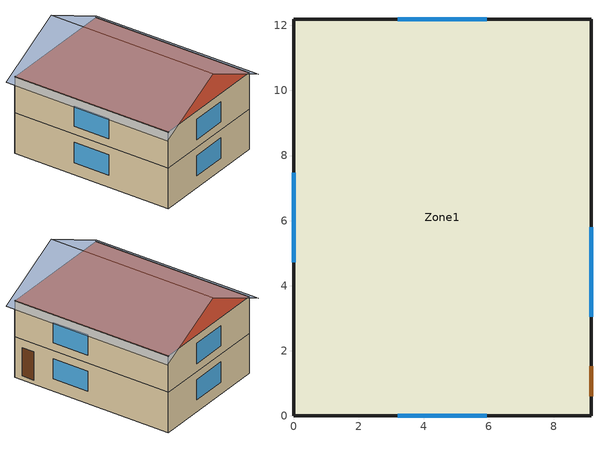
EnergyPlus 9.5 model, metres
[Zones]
Zone1
 floor foundation (Exterior Slab UnIns): 0,12.19 9.14,12.19 9.14,0 0,0 z-0.3
 floor adiabatic (Interior Floor): 0,12.19 9.14,12.19 9.14,0 0,0 z2.74
 wall outside (Exterior Wall): 9.14,0 9.14,12.19 0,12.19 0,0 9.14,0 z-0.3:2.74; 9.14,12.19 0,12.19 0,0 9.14,0 9.14,12.19 z2.74:5.49
 window (WINDOW_U-0.5 g=0.4): 9.14,3.05 9.14,5.79 / 5.94,12.19 3.2,12.19 / 0,7.47 0,4.72 / 3.2,0 5.94,0 z0.61:2.13; 9.14,3.05 9.14,5.79 / 5.94,12.19 3.2,12.19 / 0,7.47 0,4.72 / 3.2,0 5.94,0 z3.35:4.88
 door (Ext_Door1): 9.14,0.61 9.14,1.52 z0:2.13
 roof outside (Exterior Roof): 0,0 9.14,0 9.14,12.19 0,12.19 z5.49
shading: 4.57,-0.3,7.77 9.69,-0.3,5.21 9.69,12.5,5.21 4.57,12.5,7.77; 4.57,12.5,7.77 -0.55,12.5,5.21 -0.55,-0.3,5.21 4.57,-0.3,7.77
[BUILDING]
p3_ChicagoIL_BASE_NV: North Axis=0; Terrain=City; Loads Convergence Tolerance Value=0.04; Temperature Convergence Tolerance Value=0.4; Solar Distribution=FullInteriorAndExterior; Maximum Number of Warmup Days=25; Minimum Number of Warmup Days=6
[SizingPeriod:DesignDay] Day of Month=21; DryBulb Temperature Range Modifier Type=DefaultMultipliers; Humidity Condition Type=Wetbulb; Barometric Pressure=99110; Rain Indicator=No; Snow Indicator=No; Daylight Saving Time Indicator=No
Name | Month | Day Type | Maximum DryBulb Temperature | Daily DryBulb Temperature Range | Wetbulb or DewPoint at Maximum DryBulb | Wind Speed | Wind Direction | Solar Model Indicator | Sky Clearness | ASHRAE Clear Sky Optical Depth for Beam Irradiance taub | ASHRAE Clear Sky Optical Depth for Diffuse Irradiance taud
Chicago Midway Ap Ann Htg 99.6% Condns DB | 1 | WinterDesignDay | -18.7 | 0 | -18.7 | 5.3 | 300 | ASHRAEClearSky | 0
Chicago Midway Ap Ann Htg 99% Condns DB | 1 | WinterDesignDay | -15.4 | 0 | -15.4 | 5.3 | 300 | ASHRAEClearSky | 0
Chicago Midway Ap Ann Clg .4% Condns DB=>MWB | 7 | SummerDesignDay | 33.4 | 8.8 | 23.8 | 5.6 | 220 | ASHRAETau |  | 0.457 | 2.043
Chicago Midway Ap Ann Clg 1% Condns DB=>MWB | 7 | SummerDesignDay | 32 | 8.8 | 23 | 5.6 | 220 | ASHRAETau |  | 0.457 | 2.043
[MATERIAL] Thermal Absorptance=0.9; Solar Absorptance=0.7; Visible Absorptance=0.7
Name | Roughness | Thickness | Conductivity | Density | Specific Heat
G05 25mm wood | MediumSmooth | 0.0254 | 0.15 | 608 | 1630
F08 Metal surface | Smooth | 0.0008 | 45.28 | 7824 | 500
I02 50mm insulation board | MediumRough | 0.0508 | 0.03 | 43 | 1210
G01a 19mm gypsum board | MediumSmooth | 0.019 | 0.16 | 800 | 1090
M15 200mm heavyweight concrete | MediumRough | 0.2032 | 1.95 | 2240 | 900
M05 200mm concrete block | MediumRough | 0.1016 | 1.11 | 800 | 920
F11 Wood siding | MediumSmooth | 0.0127 | 0.09 | 592 | 1170
R-11 3.5in Wood Stud | VeryRough | 0.0889 | 0.0542625 | 19 | 960
Plywood (Douglas Fir) - 12.7mm | Smooth | 0.0127 | 0.12 | 540 | 1210
EPS 1in | MediumSmooth | 0.0254 | 0.02884 | 29 | 1210
EPS 1.625in | MediumSmooth | 0.041275 | 0.02884 | 29 | 1210
EPS 2in | MediumSmooth | 0.0508 | 0.02884 | 29 | 1210
EPS 4in | MediumSmooth | 0.1016 | 0.02884 | 29 | 1210
EPS 6in; EPS 9in | MediumSmooth | 0.1524 | 0.02884 | 29 | 1210
EPS 7.5in | MediumSmooth | 0.1905 | 0.02884 | 29 | 1210
EPS 14in | MediumSmooth | 0.3556 | 0.02884 | 29 | 1210
FG Attic R-19 | MediumRough | 0.13716 | 0.0411979 | 64 | 960
FG Attic R-30 | MediumRough | 0.21844 | 0.0411979 | 64 | 960
FG Attic R-38 | MediumRough | 0.275844 | 0.0411979 | 64 | 960
FG Attic R-49; FG Attic R-60 | MediumRough | 0.3556 | 0.0411979 | 64 | 960
FG Attic R-55 | MediumRough | 0.399123 | 0.0411979 | 64 | 960
FG Attic R-75 | MediumRough | 0.54356 | 0.0411979 | 64 | 960
FG Attic R-100 | MediumRough | 0.72644 | 0.0411979 | 64 | 960
ccSF R-13 | Rough | 0.0550342 | 0.0240338 | 32 | 920
ccSF R-19 | Rough | 0.0804334 | 0.0240338 | 32 | 920
ccSF R-30 | Rough | 0.127 | 0.0240338 | 32 | 920
ccSF R-38 | Rough | 0.160867 | 0.0240338 | 32 | 920
ccSF R-49 | Rough | 0.207433 | 0.0240338 | 32 | 920
[MATERIAL:AIRGAP]
Name | Thermal Resistance
F04 Wall air space resistance | 0.15
F05 Ceiling air space resistance | 0.18
[WINDOWMATERIAL:SIMPLEGLAZINGSYSTEM]
Name | UFactor | Solar Heat Gain Coefficient
U-0.5 g=0.4 | 2.83913 | 0.4
U-0.4 g=0.4 | 2.27131 | 0.4
U-0.3 g=0.4 | 1.70348 | 0.4
U-0.2 g=0.4 | 1.13565 | 0.4
U-0.1 g=0.4 | 0.567826 | 0.4
U-0.5 g=0.2 | 2.83913 | 0.2
U-0.4 g=0.2 | 2.27131 | 0.2
U-0.3 g=0.2 | 1.70348 | 0.2
U-0.2 g=0.2 | 1.13565 | 0.2
U-0.1 g=0.2 | 0.567826 | 0.2
U-1.0 g=0.5 | 5.678263 | 0.5
U-0.15 g=0.4; U-0.15 g=0.2 | 0.851739 | 0.4
[WINDOWMATERIAL:SHADE]
HIGH REFLECT - LOW TRANS SHADE: Solar Transmittance=0.1; Solar Reflectance=0.8; Visible Transmittance=0.1; Visible Reflectance=0.8; Infrared Hemispherical Emissivity=0.9; Infrared Transmittance=0; Thickness=0.005; Conductivity=0.1; Shade to Glass Distance=0.05; Top Opening Multiplier=0.5; Bottom Opening Multiplier=0.5; LeftSide Opening Multiplier=0.5; RightSide Opening Multiplier=0.5; Airflow Permeability=0
[CONSTRUCTION]
Ext_Door1; Thermal Mass; Interior Door: G05 25mm wood
Interior Floor: Plywood (Douglas Fir) - 12.7mm, F05 Ceiling air space resistance, G01a 19mm gypsum board
Exterior Slab UnIns: M15 200mm heavyweight concrete
Exterior Slab + 2in EPS: EPS 2in, M15 200mm heavyweight concrete
Exterior Wall: F11 Wood siding, R-11 3.5in Wood Stud, G01a 19mm gypsum board
Interior Wall: G01a 19mm gypsum board, F04 Wall air space resistance, G01a 19mm gypsum board
Exterior Roof: FG Attic R-19, Plywood (Douglas Fir) - 12.7mm, G01a 19mm gypsum board
Exterior Door: F08 Metal surface, I02 50mm insulation board, F08 Metal surface
Exterior Wall +1in EPS: F11 Wood siding, EPS 1in, Plywood (Douglas Fir) - 12.7mm, R-11 3.5in Wood Stud, G01a 19mm gypsum board
Exterior Wall +1.625in EPS: F11 Wood siding, EPS 1.625in, Plywood (Douglas Fir) - 12.7mm, R-11 3.5in Wood Stud, G01a 19mm gypsum board
Exterior Wall +2in EPS: F11 Wood siding, EPS 2in, Plywood (Douglas Fir) - 12.7mm, R-11 3.5in Wood Stud, G01a 19mm gypsum board
Exterior Wall +4in EPS: F11 Wood siding, EPS 4in, Plywood (Douglas Fir) - 12.7mm, R-11 3.5in Wood Stud, G01a 19mm gypsum board
Exterior Wall +7.5in EPS: F11 Wood siding, EPS 7.5in, Plywood (Douglas Fir) - 12.7mm, R-11 3.5in Wood Stud, G01a 19mm gypsum board
Exterior Wall +6in EPS: F11 Wood siding, EPS 6in, Plywood (Douglas Fir) - 12.7mm, R-11 3.5in Wood Stud, G01a 19mm gypsum board
Exterior Wall +9in EPS: F11 Wood siding, EPS 9in, Plywood (Douglas Fir) - 12.7mm, R-11 3.5in Wood Stud, G01a 19mm gypsum board
Exterior Wall +14in EPS: F11 Wood siding, EPS 14in, Plywood (Douglas Fir) - 12.7mm, R-11 3.5in Wood Stud, G01a 19mm gypsum board
Exterior Roof R-30: FG Attic R-30, Plywood (Douglas Fir) - 12.7mm, G01a 19mm gypsum board
Exterior Roof R-38: FG Attic R-38, Plywood (Douglas Fir) - 12.7mm, G01a 19mm gypsum board
Exterior Roof R-49: FG Attic R-49, Plywood (Douglas Fir) - 12.7mm, G01a 19mm gypsum board
Exterior Roof R-55: FG Attic R-55, Plywood (Douglas Fir) - 12.7mm, G01a 19mm gypsum board
Exterior Roof R-60: FG Attic R-60, Plywood (Douglas Fir) - 12.7mm, G01a 19mm gypsum board
Exterior Roof R-75: FG Attic R-75, Plywood (Douglas Fir) - 12.7mm, G01a 19mm gypsum board
Exterior Roof R-100: FG Attic R-100, Plywood (Douglas Fir) - 12.7mm, G01a 19mm gypsum board
P+B UnIns: Plywood (Douglas Fir) - 12.7mm, F05 Ceiling air space resistance, Plywood (Douglas Fir) - 12.7mm, G05 25mm wood
P+B R-13: Plywood (Douglas Fir) - 12.7mm, ccSF R-13, Plywood (Douglas Fir) - 12.7mm, G05 25mm wood
P+B R-19: Plywood (Douglas Fir) - 12.7mm, ccSF R-19, Plywood (Douglas Fir) - 12.7mm, G05 25mm wood
P+B R-30: Plywood (Douglas Fir) - 12.7mm, ccSF R-30, Plywood (Douglas Fir) - 12.7mm, G05 25mm wood
P+B R-38: Plywood (Douglas Fir) - 12.7mm, ccSF R-38, Plywood (Douglas Fir) - 12.7mm, G05 25mm wood
P+B R-49: Plywood (Douglas Fir) - 12.7mm, ccSF R-49, Plywood (Douglas Fir) - 12.7mm, G05 25mm wood
WINDOW_U-0.5 g=0.4: U-0.5 g=0.4
WINDOW_U-0.4 g=0.4: U-0.4 g=0.4
WINDOW_U-0.3 g=0.4: U-0.3 g=0.4
WINDOW_U-0.2 g=0.4: U-0.2 g=0.4
WINDOW_U-0.1 g=0.4: U-0.1 g=0.4
WINDOW_U-0.5 g=0.2: U-0.5 g=0.2
WINDOW_U-0.4 g=0.2: U-0.4 g=0.2
WINDOW_U-0.3 g=0.2: U-0.3 g=0.2
WINDOW_U-0.2 g=0.2: U-0.2 g=0.2
WINDOW_U-0.1 g=0.2: U-0.1 g=0.2
WINDOW_U-1.0 g=0.5: U-1.0 g=0.5
WINDOW_U-0.15 g=0.4: U-0.15 g=0.4
WINDOW_U-0.15 g=0.2; CLOTHESDRYER; RANGE: U-0.15 g=0.2
Uninsulated Stem Wall: M05 200mm concrete block
Basement Wall 4in EPS: M05 200mm concrete block, EPS 4in
[Zone]
Zone1: Multiplier=1; Volume=482.066; Floor Area=197.698; Part of Total Floor Area=Yes
[WINDOWSHADINGCONTROL]
Zone10_Shading Control: Zone=Zone1; Shading Type=ExteriorShade; Shading Control Type=OnIfHighSolarOnWindow; Schedule=ShadingAvailable; Setpoint=100; Shading Control Is Scheduled=Yes; Glare Control Is Active=No; Shading Device Material=HIGH REFLECT - LOW TRANS SHADE; Type of Slat Angle Control for Blinds=FixedSlatAngle; Multiple Surface Control Type=Sequential; Fenestration Surface 1=F-WN-1; Fenestration Surface 2=F-WN-2; Fenestration Surface 3=R-WN-1; Fenestration Surface 4=R-WN-2; Fenestration Surface 5=B-WN-1; Fenestration Surface 6=B-WN-2; Fenestration Surface 7=L-WN-1; Fenestration Surface 8=L-WN-2
[INTERNALMASS] Zone or ZoneList=Zone1; Surface Area=197.698
Name | Construction
Zone1 Zone1 TM | Thermal Mass
Zone1 Partitions | Interior Wall
[FOUNDATION:KIVA]
Slab Details: Interior Horizontal Insulation Depth=0; Exterior Horizontal Insulation Width=0; Exterior Vertical Insulation Material=EPS 2in; Exterior Vertical Insulation Depth=0.0003048; Wall Height Above Grade=0.2; Wall Depth Below Slab=0; Footing Depth=0.4
[SURFACEPROPERTY:EXPOSEDFOUNDATIONPERIMETER]
Slab: Exposed Perimeter Calculation Method=TotalExposedPerimeter; Total Exposed Perimeter=36.576; Exposed Perimeter Fraction=1; Surface Segment 1 Exposed=Yes
[PEOPLE]
Zone1 Occupants: Zone or ZoneList=Zone1; Number of People Schedule=OccupantSchedule; Number of People Calculation Method=People; Number of People=4; Fraction Radiant=0.3; Sensible Heat Fraction=autocalculate; Activity Level Schedule=Occupant_Activity_Schedule; Carbon Dioxide Generation Rate=3.82e-08; Enable ASHRAE 55 Comfort Warnings=No; Mean Radiant Temperature Calculation Type=ZoneAveraged; Work Efficiency Schedule=Occupant_Eff_Schedule; Clothing Insulation Calculation Method=ClothingInsulationSchedule; Clothing Insulation Calculation Method Schedule=Occupant_Clothing_Schedule; Clothing Insulation Schedule=Occupant_Clothing_Schedule; Air Velocity Schedule=AirVelocitySch; Thermal Comfort Model 1 Type=Pierce
[LIGHTS]
Zone1 PhiusLights: Zone or ZoneList=Zone1; Schedule=Phius_Lighting; Design Level Calculation Method=LightingLevel; Lighting Level=3194.96; Return Air Fraction=0; Fraction Radiant=0.6; Fraction Visible=0.2; Fraction Replaceable=1; EndUse Subcategory=InteriorLights; Return Air Fraction Calculated from Plenum Temperature=No; Return Air Fraction Function of Plenum Temperature Coefficient 1=0; Return Air Fraction Function of Plenum Temperature Coefficient 2=0
[ELECTRICEQUIPMENT] Zone or ZoneList=Zone1; Design Level Calculation Method=EquipmentLevel; Fraction Lost=0
Name | Schedule | Design Level | Fraction Latent | Fraction Radiant | EndUse Subcategory
Zone1 PhiusMELs | Phius_MELs | 5603.24 | 0 | 0 | MELs
Zone1 Fridge | Always_On | 41.0959 | 0 | 1 | Fridge
Zone1 Range | BARangeSchedule | 1227.4 | 0.3 | 0.4 | Range
Zone1 ClothesDryer | BAClothesDryerSchedule | 3932.37 | 0.05 | 0.15 | ClothesDryer
Zone1 ClothesWasher | BAClothesWasherSchedule | 438.356 | 0 | 0.8 | ClothesWasher
Zone1 Dishwasher | BADishwasherSchedule | 778.623 | 0.15 | 0.6 | Dishwasher
Zone1 SizingSensible | SizingLoads | 658.935 | 0 | 0 | General
Zone1 SizingLatent | SizingLoads | 111.493 | 1 | 0 | General
[OTHEREQUIPMENT]
Zone1 TB: Fuel Type=None; Zone or ZoneList=Zone1; Schedule=Zone1_TB Schedule; Design Level Calculation Method=EquipmentLevel; Design Level=5; Fraction Latent=0; Fraction Radiant=0; Fraction Lost=0; Carbon Dioxide Generation Rate=0; EndUse Subcategory=General
[ZONEINFILTRATION:DESIGNFLOWRATE]
Zone1 Infiltration: Zone or ZoneList=Zone1; Schedule=Always_On; Design Flow Rate Calculation Method=Flow/ExteriorArea; Design Flow Rate=0; Flow per Zone Floor Area=0; Flow per Exterior Surface Area=0.00086701; Air Changes per Hour=0; Constant Term Coefficient=0; Temperature Term Coefficient=0.015; Velocity Term Coefficient=0.224; Velocity Squared Term Coefficient=0
[ZONEVENTILATION:WINDANDSTACKOPENAREA] Zone=Zone1; Opening Area=4.18064; Opening Area Fraction Schedule=Zone1_WindowFractionControl; Opening Effectiveness=autocalculate; Height Difference=1.524; Discharge Coefficient for Opening=autocalculate; Minimum Indoor Temperature=15; Maximum Indoor Temperature=100; Delta Temperature=-100; Minimum Outdoor Temperature=-100; Maximum Outdoor Temperature=100; Maximum Wind Speed=10
Name | Effective Angle
Zone1_OperableWindows-N | 0
Zone1_OperableWindows-E | 90
Zone1_OperableWindows-S | 180
Zone1_OperableWindows-W | 270
[EXTERIOR:LIGHTS]
PhiusExtLight: Schedule=Always_On; Design Level=1; Control Option=AstronomicalClock; EndUse Subcategory=General
[DESIGNSPECIFICATION:OUTDOORAIR]
Zone1_SZ_DSOA: Outdoor Air Method=Flow/Person; Outdoor Air Flow per Person=0.00708; Outdoor Air Flow per Zone Floor Area=0; Outdoor Air Flow per Zone=0.0117987; Outdoor Air Flow Air Changes per Hour=0
[DESIGNSPECIFICATION:ZONEAIRDISTRIBUTION]
Zone1_SZ_DSZAD: Zone Air Distribution Effectiveness in Cooling Mode=1; Zone Air Distribution Effectiveness in Heating Mode=1; Zone Secondary Recirculation Fraction=0; Minimum Zone Ventilation Efficiency=0
[SIZING:ZONE]
Zone1: Zone Cooling Design Supply Air Temperature Input Method=SupplyAirTemperature; Zone Cooling Design Supply Air Temperature=12.8; Zone Cooling Design Supply Air Temperature Difference=11.11; Zone Heating Design Supply Air Temperature Input Method=SupplyAirTemperature; Zone Heating Design Supply Air Temperature=50; Zone Heating Design Supply Air Temperature Difference=30; Zone Cooling Design Supply Air Humidity Ratio=0.008; Zone Heating Design Supply Air Humidity Ratio=0.008; Design Specification Outdoor Air Object=Zone1_SZ_DSOA; Zone Heating Sizing Factor=2; Zone Cooling Sizing Factor=1.5; Cooling Design Air Flow Method=DesignDay; Cooling Design Air Flow Rate=0; Cooling Minimum Air Flow per Zone Floor Area=0.000762; Cooling Minimum Air Flow=0; Cooling Minimum Air Flow Fraction=0.2; Heating Design Air Flow Method=DesignDay; Heating Design Air Flow Rate=0; Heating Maximum Air Flow per Zone Floor Area=0.002032; Heating Maximum Air Flow=0.141576; Heating Maximum Air Flow Fraction=0.3; Design Specification Zone Air Distribution Object=Zone1_SZ_DSZAD; Account for Dedicated Outdoor Air System=No; Dedicated Outdoor Air System Control Strategy=NeutralSupplyAir; Dedicated Outdoor Air Low Setpoint Temperature for Design=autosize; Dedicated Outdoor Air High Setpoint Temperature for Design=autosize
[ZONECONTROL:THERMOSTAT]
Zone1_Thermostat: Zone or ZoneList=Zone1; Control Type Schedule=HVAC_Always_4; Control 1=Zone1_DSP_Thermostat; Temperature Difference Between Cutout And Setpoint=0
[THERMOSTATSETPOINT:DUALSETPOINT]
Zone1_DSP_Thermostat: Heating Setpoint Temperature Schedule=Phius_68F; Cooling Setpoint Temperature Schedule=Phius_77F
[Zone equipment]
Zone1: Zone1 ERV, Zone1_GasHeat_DXAC_Furnace
[FAN:ONOFF]
Zone1Furnace_Blower: Availability Schedule=MechAvailable; Fan Total Efficiency=0.7; Pressure Rise=225; Maximum Flow Rate=2; Motor Efficiency=0.9; Motor In Airstream Fraction=1; EndUse Subcategory=General
[FAN:ZONEEXHAUST]
Zone1 ERV: Availability Schedule=MechAvailable; Fan Total Efficiency=0.6; Pressure Rise=70; Maximum Flow Rate=0.0283168; EndUse Subcategory=General; Flow Fraction Schedule=ExhaustFanSchedule; System Availability Manager Coupling Mode=Coupled
[COIL:COOLING:DX:SINGLESPEED]
Zone1Furnace_DXAC_Coil: Availability Schedule=MechAvailable; Gross Rated Total Cooling Capacity=autosize; Gross Rated Sensible Heat Ratio=0.75; Gross Rated Cooling COP=3; Rated Air Flow Rate=autosize; Rated Evaporator Fan Power Per Volume Flow Rate=773.3; Total Cooling Capacity Function of Temperature Curve=HPACCoolCapFT; Total Cooling Capacity Function of Flow Fraction Curve=HPACCoolCapFFF; Energy Input Ratio Function of Temperature Curve=HPACEIRFT; Energy Input Ratio Function of Flow Fraction Curve=HPACEIRFFF; Part Load Fraction Correlation Curve=HPACPLFFPLR; Minimum Outdoor DryBulb Temperature for Compressor Operation=-25; Nominal Time for Condensate Removal to Begin=0; Ratio of Initial Moisture Evaporation Rate and Steady State Latent Capacity=0; Maximum Cycling Rate=0; Latent Capacity Time Constant=0; Condenser Type=AirCooled; Evaporative Condenser Effectiveness=0.9; Evaporative Condenser Pump Rated Power Consumption=0; Crankcase Heater Capacity=0; Maximum Outdoor DryBulb Temperature for Crankcase Heater Operation=10; Basin Heater Capacity=0; Basin Heater Setpoint Temperature=2; Report ASHRAE Standard 127 Performance Ratings=No
[COIL:HEATING:FUEL]
Zone1Furnace_Heating_Coil: Availability Schedule=MechAvailable; Fuel Type=NaturalGas; Burner Efficiency=0.8; Nominal Capacity=autosize
[AIRLOOPHVAC:UNITARYSYSTEM]
Zone1_GasHeat_DXAC_Furnace: Control Type=Load; Controlling Zone or Thermostat Location=Zone1; Dehumidification Control Type=None; Availability Schedule=MechAvailable; Supply Fan=Zone1Furnace_Blower; Fan Placement=BlowThrough; Heating Coil=Zone1Furnace_Heating_Coil; DX Heating Coil Sizing Ratio=1; Cooling Coil=Zone1Furnace_DXAC_Coil; Use DOAS DX Cooling Coil=No; Minimum Supply Air Temperature=2; Latent Load Control=SensibleOnlyLoadControl; Cooling Supply Air Flow Rate=autosize; Heating Supply Air Flow Rate=autosize; No Load Supply Air Flow Rate=0; Maximum Supply Air Temperature=50; Maximum Outdoor DryBulb Temperature for Supplemental Heater Operation=21; Maximum Cycling Rate=2.5; Heat Pump Time Constant=60; Fraction of OnCycle Power Use=0.01; Heat Pump Fan Delay Time=60; Ancillary OnCycle Electric Power=0; Ancillary OffCycle Electric Power=0; Design Heat Recovery Water Flow Rate=0; Maximum Temperature for Heat Recovery=80
[WATERHEATER:MIXED]
Zone1_ElectricWaterHeater_50Gal: Tank Volume=0.189271; Setpoint Temperature Schedule=DHW_122F; Deadband Temperature Difference=0; Maximum Temperature Limit=82.2222; Heater Control Type=MODULATE; Heater Maximum Capacity=11712; Heater Minimum Capacity=0; Heater Ignition Minimum Flow Rate=0; Heater Ignition Delay=0; Heater Fuel Type=NaturalGas; Heater Thermal Efficiency=0.95; Off Cycle Parasitic Fuel Consumption Rate=10; Off Cycle Parasitic Fuel Type=ELECTRICITY; Off Cycle Parasitic Heat Fraction to Tank=0; On Cycle Parasitic Fuel Consumption Rate=30; On Cycle Parasitic Fuel Type=ELECTRICITY; On Cycle Parasitic Heat Fraction to Tank=0; Ambient Temperature Indicator=ZONE; Ambient Temperature Zone=Zone1; Off Cycle Loss Coefficient to Ambient Temperature=2.36; Off Cycle Loss Fraction to Zone=1; On Cycle Loss Fraction to Zone=1; Peak Use Flow Rate=2.2008e-06; Use Flow Rate Fraction Schedule=CombinedDHWSchedule; Use Side Effectiveness=1; Source Side Effectiveness=1; Use Side Design Flow Rate=autosize; Source Side Design Flow Rate=autosize; Indirect Water Heating Recovery Time=1.5; Source Side Flow Control Mode=IndirectHeatPrimarySetpoint; EndUse Subcategory=General
[ENERGYMANAGEMENTSYSTEM:SENSOR]
Name | OutputVariable or OutputMeter Index Key | OutputVariable or OutputMeter
Zone1_IDB | Zone1 | Zone Air Temperature
ODB | * | Site Outdoor Air Drybulb Temperature
[ENERGYMANAGEMENTSYSTEM:ACTUATOR]
Zone1_tbTemp: Actuated Component Unique=Zone1_TB Schedule; Actuated Component Type=Schedule:Constant; Actuated Component Control Type=Schedule Value
[ENERGYMANAGEMENTSYSTEM:PROGRAMCALLINGMANAGER]
Zone1_Program Caller: BeginZoneTimestepBeforeSetCurrentWeather; Zone1_TBDelta
[ENERGYMANAGEMENTSYSTEM:PROGRAM]
Zone1_TBDelta: IF ODB == Zone1_IDB; SET Zone1_tbTemp = 0; ELSE; SET Zone1_tbTemp = ODB - Zone1_IDB; ENDIF
[DEMANDMANAGERASSIGNMENTLIST]
Zone1_Demand Limiting: Meter=ElectricityNet:Facility; Demand Limit Schedule=Always Off; Demand Limit Safety Fraction=0.95; Demand Window Length=10; Demand Manager Priority=All; DemandManager 1=Zone1_Set backs
[DEMANDMANAGER:THERMOSTATS]
Zone1_Set backs: Availability Schedule=Demand Control Cooling; Reset Control=Fixed; Minimum Reset Duration=30; Maximum Heating Setpoint Reset=20; Maximum Cooling Setpoint Reset=27; Selection Control=All; Thermostat 1=Zone1_Thermostat
[GENERATOR:PVWATTS]
PV Array: PVWatts Version=5; DC System Capacity=3000; Module Type=Standard; Array Type=FixedOpenRack; System Losses=0.14; Array Geometry Type=TiltAzimuth; Tilt Angle=57; Azimuth Angle=180; Ground Coverage Ratio=0.4
[ELECTRICLOADCENTER:INVERTER:PVWATTS]
PV Inverter: DC to AC Size Ratio=1.1; Inverter Efficiency=0.96
[ELECTRICLOADCENTER:GENERATORS]
PV: Generator 1=PV Array; Generator 1 Rated Electric Power Output=3000; Generator 1 Availability Schedule=Always_On
[ELECTRICLOADCENTER:STORAGE:SIMPLE]
Simple Battery: Availability Schedule=Always_On; Radiative Fraction for Zone Heat Gains=0.9; Nominal Energetic Efficiency for Charging=0.9; Nominal Discharging Energetic Efficiency=0.9; Maximum Storage Capacity=10800000; Initial State of Charge=10800000
[ELECTRICLOADCENTER:TRANSFORMER]
Transformer: Availability Schedule=Always_On; Transformer Usage=LoadCenterPowerConditioning; Radiative Fraction=0; Phase=3; Conductor Material=Aluminum; Full Load Temperature Rise=150; Fraction of Eddy Current Losses=0.1; Performance Input Method=RatedLosses; Nameplate Efficiency=0.98; Per Unit Load for Nameplate Efficiency=0.35; Reference Temperature for Nameplate Efficiency=75; Consider Transformer Loss for Utility Cost=Yes
[ELECTRICLOADCENTER:DISTRIBUTION]
ELC: Generator List=PV; Generator Operation Scheme Type=Baseload; Generator Demand Limit Scheme Purchased Electric Demand Limit=0; Electrical Buss Type=AlternatingCurrentWithStorage; Inverter=PV Inverter; Electrical Storage Object=Simple Battery; Storage Operation Scheme=FacilityDemandLeveling; Storage Control Track Meter=ElectricityNet:Facility; Storage Converter Object=Converter; Maximum Storage State of Charge Fraction=1; Minimum Storage State of Charge Fraction=0.2; Storage Control Utility Demand Target=3500; Storage Control Utility Demand Target Fraction Schedule=OutageCooling
[ELECTRICLOADCENTER:STORAGE:CONVERTER]
Converter: Availability Schedule=Always_On; Power Conversion Efficiency Method=SimpleFixed; Simple Fixed Efficiency=0.95
[COMPONENTCOST:LINEITEM]
Name | Line Item Type | Item | Cost per Area | Object EndUse Key | Cost per Each | Quantity
Ext_Door1 | Construction | Ext_Door1 | 250
Interior Floor | Construction | Interior Floor | 2
Exterior Slab UnIns | Construction | Exterior Slab UnIns | 5
Exterior Slab + 2in EPS | Construction | Exterior Slab + 2in EPS | 10
Exterior Wall | Construction | Exterior Wall | 10
Interior Wall | Construction | Interior Wall | 5
Exterior Roof | Construction | Exterior Roof | 5
Exterior Door | Construction | Exterior Door | 256.28
Interior Door | Construction | Interior Door | 125
Exterior Wall +1in EPS | Construction | Exterior Wall +1in EPS | 13.78
Exterior Wall +1.625in EPS | Construction | Exterior Wall +1.625in EPS | 16.46
Exterior Wall +2in EPS | Construction | Exterior Wall +2in EPS | 18.62
Exterior Wall +4in EPS | Construction | Exterior Wall +4in EPS | 25.4
Exterior Wall +7.5in EPS | Construction | Exterior Wall +7.5in EPS | 39.23
Exterior Wall +6in EPS | Construction | Exterior Wall +6in EPS | 34.55
Exterior Wall +9in EPS | Construction | Exterior Wall +9in EPS | 46.93
Exterior Wall +14in EPS | Construction | Exterior Wall +14in EPS | 63.61
Exterior Roof R-30 | Construction | Exterior Roof R-30 | 7.97
Exterior Roof R-38 | Construction | Exterior Roof R-38 | 8.15
Exterior Roof R-49 | Construction | Exterior Roof R-49 | 8.4
Exterior Roof R-55 | Construction | Exterior Roof R-55 | 15
Exterior Roof R-60 | Construction | Exterior Roof R-60 | 21.53
Exterior Roof R-75 | Construction | Exterior Roof R-75 | 39.4
Exterior Roof R-100 | Construction | Exterior Roof R-100 | 69.32
P+B UnIns | Construction | P+B UnIns | 15
P+B R-13 | Construction | P+B R-13 | 22.6
P+B R-19 | Construction | P+B R-19 | 29.06
P+B R-30 | Construction | P+B R-30 | 38.75
P+B R-38 | Construction | P+B R-38 | 46.44
P+B R-49 | Construction | P+B R-49 | 56.78
WINDOW_U-0.5 g=0.4 | Construction | WINDOW_U-0.5 g=0.4 | 100
WINDOW_U-0.4 g=0.4 | Construction | WINDOW_U-0.4 g=0.4 | 139.94
WINDOW_U-0.3 g=0.4 | Construction | WINDOW_U-0.3 g=0.4 | 258.34
WINDOW_U-0.2 g=0.4 | Construction | WINDOW_U-0.2 g=0.4 | 357.63
WINDOW_U-0.1 g=0.4 | Construction | WINDOW_U-0.1 g=0.4 | 603.36
WINDOW_U-0.5 g=0.2 | Construction | WINDOW_U-0.5 g=0.2 | 100
WINDOW_U-0.4 g=0.2 | Construction | WINDOW_U-0.4 g=0.2 | 139.94
WINDOW_U-0.3 g=0.2 | Construction | WINDOW_U-0.3 g=0.2 | 258.34
WINDOW_U-0.2 g=0.2 | Construction | WINDOW_U-0.2 g=0.2 | 357.63
WINDOW_U-0.1 g=0.2 | Construction | WINDOW_U-0.1 g=0.2 | 603.36
WINDOW_U-1.0 g=0.5 | Construction | WINDOW_U-1.0 g=0.5 | 100
WINDOW_U-0.15 g=0.4 | Construction | WINDOW_U-0.15 g=0.4 | 420
WINDOW_U-0.15 g=0.2 | Construction | WINDOW_U-0.15 g=0.2 | 420
PV Cost | General | 0 |  | 0 | 15000 | 1
Battery Cost | General | 0 |  | 0 | 2124.91 | 1
AIR SEALING = 1 | General | 0 |  | 0 | 1957.95 | 1
MECH_GasFurnaceDXAC | General | 0 |  | 0 | 7500 | 1
DHW_NaturalGas | General | 0 |  | 0 | 1000 | 1
Uninsulated Stem Wall | Construction | Uninsulated Stem Wall | 1
Basement Wall 4in EPS | Construction | Basement Wall 4in EPS | 1
APPLIANCES | General | 0 |  | 0 | 4474 | 1
LIGHTS | General | 0 |  | 0 | 250 | 1
[SCHEDULE:COMPACT]
Phius_Lighting; Phius_MELs: Through: 12/31, For: SummerDesignDay WinterDesignDay, Until: 24:00, 0, For: AllOtherDays, Until: 1:00, 0.008, Until: 2:00, 0.008, Until: 3:00, 0.008, Until: 4:00, 0.008, Until: 5:00, 0.024, Until: 6:00, 0.05, Until: 7:00, 0.056, Until: 8:00, 0.05, Until: 9:00, 0.022, Until: 10:00, 0.015, Until: 11:00, 0.015, Until: 12:00, 0.015, Until: 13:00, 0.015, Until: 14:00, 0.015, Until: 15:00, 0.026, Until: 16:00, 0.015, Until: 17:00, 0.056, Until: 18:00, 0.078, Until: 19:00, 0.105, Until: 20:00, 0.126, Until: 21:00, 0.128, Until: 22:00, 0.088, Until: 23:00, 0.049, Until: 24:00, 0.02
CombinedDHWSchedule: Through: 12/31, For: SummerDesignDay WinterDesignDay, Until: 24:00, 0, For: AllOtherDays, Until: 1:00, 0.006, Until: 2:00, 0.003, Until: 3:00, 0.001, Until: 4:00, 0.001, Until: 5:00, 0.003, Until: 6:00, 0.022, Until: 7:00, 0.075, Until: 8:00, 0.079, Until: 9:00, 0.076, Until: 10:00, 0.067, Until: 11:00, 0.061, Until: 12:00, 0.048, Until: 13:00, 0.042, Until: 14:00, 0.037, Until: 15:00, 0.037, Until: 16:00, 0.033, Until: 17:00, 0.044, Until: 18:00, 0.058, Until: 19:00, 0.069, Until: 20:00, 0.065, Until: 21:00, 0.059, Until: 22:00, 0.048, Until: 23:00, 0.042, Until: 24:00, 0.023
BARangeSchedule: Through: 12/31, For: SummerDesignDay WinterDesignDay, Until: 24:00, 0, For: AllOtherDays, Until: 1:00, 0.007, Until: 2:00, 0.007, Until: 3:00, 0.004, Until: 4:00, 0.004, Until: 5:00, 0.007, Until: 6:00, 0.011, Until: 7:00, 0.025, Until: 8:00, 0.042, Until: 9:00, 0.046, Until: 10:00, 0.048, Until: 11:00, 0.042, Until: 12:00, 0.05, Until: 13:00, 0.057, Until: 14:00, 0.046, Until: 15:00, 0.057, Until: 16:00, 0.044, Until: 17:00, 0.092, Until: 18:00, 0.15, Until: 19:00, 0.117, Until: 20:00, 0.06, Until: 21:00, 0.035, Until: 22:00, 0.025, Until: 23:00, 0.016, Until: 24:00, 0.011
BAClothesDryerSchedule: Through: 12/31, For: SummerDesignDay WinterDesignDay, Until: 24:00, 0, For: AllOtherDays, Until: 1:00, 0.01, Until: 2:00, 0.006, Until: 3:00, 0.004, Until: 4:00, 0.002, Until: 5:00, 0.004, Until: 6:00, 0.006, Until: 7:00, 0.016, Until: 8:00, 0.032, Until: 9:00, 0.048, Until: 10:00, 0.068, Until: 11:00, 0.078, Until: 12:00, 0.081, Until: 13:00, 0.074, Until: 14:00, 0.067, Until: 15:00, 0.057, Until: 16:00, 0.061, Until: 17:00, 0.055, Until: 18:00, 0.054, Until: 19:00, 0.051, Until: 20:00, 0.051, Until: 21:00, 0.052, Until: 22:00, 0.054, Until: 23:00, 0.044, Until: 24:00, 0.024
BAClothesWasherSchedule: Through: 12/31, For: SummerDesignDay WinterDesignDay, Until: 24:00, 0, For: AllOtherDays, Until: 1:00, 0.009, Until: 2:00, 0.007, Until: 3:00, 0.004, Until: 4:00, 0.004, Until: 5:00, 0.007, Until: 6:00, 0.011, Until: 7:00, 0.022, Until: 8:00, 0.049, Until: 9:00, 0.073, Until: 10:00, 0.086, Until: 11:00, 0.084, Until: 12:00, 0.075, Until: 13:00, 0.067, Until: 14:00, 0.06, Until: 15:00, 0.049, Until: 16:00, 0.052, Until: 17:00, 0.05, Until: 18:00, 0.049, Until: 19:00, 0.049, Until: 20:00, 0.049, Until: 21:00, 0.049, Until: 22:00, 0.047, Until: 23:00, 0.032, Until: 24:00, 0.017
BADishwasherSchedule: Through: 12/31, For: SummerDesignDay WinterDesignDay, Until: 24:00, 0, For: AllOtherDays, Until: 1:00, 0.015, Until: 2:00, 0.007, Until: 3:00, 0.005, Until: 4:00, 0.003, Until: 5:00, 0.003, Until: 6:00, 0.01, Until: 7:00, 0.02, Until: 8:00, 0.031, Until: 9:00, 0.058, Until: 10:00, 0.065, Until: 11:00, 0.056, Until: 12:00, 0.048, Until: 13:00, 0.041, Until: 14:00, 0.046, Until: 15:00, 0.036, Until: 16:00, 0.038, Until: 17:00, 0.038, Until: 18:00, 0.049, Until: 19:00, 0.087, Until: 20:00, 0.111, Until: 21:00, 0.09, Until: 22:00, 0.067, Until: 23:00, 0.044, Until: 24:00, 0.031
OccupantSchedule: Through: 12/31, For: SummerDesignDay WinterDesignDay, Until: 24:00, 0, For: AllOtherDays, Until: 1:00, 1, Until: 2:00, 1, Until: 3:00, 1, Until: 4:00, 1, Until: 5:00, 1, Until: 6:00, 1, Until: 7:00, 1, Until: 8:00, 1, Until: 9:00, 0.9, Until: 10:00, 0.4, Until: 11:00, 0.25, Until: 12:00, 0.25, Until: 13:00, 0.25, Until: 14:00, 0.25, Until: 15:00, 0.25, Until: 16:00, 0.25, Until: 17:00, 0.25, Until: 18:00, 0.55, Until: 19:00, 0.9, Until: 20:00, 0.9, Until: 21:00, 0.9, Until: 22:00, 1, Until: 23:00, 1, Until: 24:00, 1
ExhaustFanSchedule: Through: 12/31, For: AllDays, Until: 06:00, 0, Until: 06:30, 1, Until: 18:00, 0, Until: 18:30, 1, Until: 24:00
Occupant_Activity_Schedule: Through: 12/31, For: AllDays, Until: 24:00, 120
Occupant_Eff_Schedule: Through: 12/31, For: AllDays, Until: 24:00, 0
Occupant_Clothing_Schedule: Through: 04/30, For: AllDays, Until: 24:00, 1, Through: 09/30, For: AllDays, Until: 24:00, 0.3, Through: 12/31, For: AllDays, Until: 24:00, 1
MechAvailable: Through: 12/31, For: AllDays, Until: 24:00, 1
OutageCooling: Through: 19-Jul, For: AllDays, Until: 24:00, 1, Through: 26-Jul, For: AllDays, Until: 24:00, 1, Through: 12/31, For: AllDays, Until: 24:00, 1
Demand Control Cooling; ShadingAvailable: Through: 19-Jul, For: AllDays, Until: 24:00, 0, Through: 26-Jul, For: AllDays, Until: 24:00, 0, Through: 12/31, For: AllDays, Until: 24:00, 0
SizingLoads: Through: 12/31, For: SummerDesignDay, Until: 24:00, 1, For: AllOtherDays, Until: 24:00, 0
[SCHEDULE:CONSTANT]
Name | Hourly Value
HVAC_ALWAYS_4 | 4
Phius_68F | 20
Phius_77F | 25
DHW_122F | 50
AirVelocitySch | 0.16
Always_On | 1
Always Off; Zone1_WindowFractionControl; Zone1_TB Schedule | 0
[CURVE:QUADRATIC] Input Unit Type for X=Dimensionless; Output Unit Type=Dimensionless
Name | Coefficient1 Constant | Coefficient2 x | Coefficient3 x2 | Minimum Value of x | Maximum Value of x
HPACCoolCapFFF | 0.8 | 0.2 | 0 | 0.5 | 1.5
HPACEIRFFF | 1.1552 | -0.1808 | 0.0256 | 0.5 | 1.5
HPACPLFFPLR | 0.85 | 0.15 | 0 | 0 | 1
[CURVE:BIQUADRATIC] Minimum Value of x=12.77778; Maximum Value of x=23.88889; Minimum Value of y=18; Maximum Value of y=46.11111; Input Unit Type for X=Temperature; Input Unit Type for Y=Temperature; Output Unit Type=Dimensionless
Name | Coefficient1 Constant | Coefficient2 x | Coefficient3 x2 | Coefficient4 y | Coefficient5 y2 | Coefficient6 xy
HPACCoolCapFT | 0.942588 | 0.00954335 | 0.00068377 | -0.0110427 | 5.249e-06 | -9.72e-06
HPACEIRFT | 0.342414 | 0.034885 | -0.0006237 | 0.00497722 | 0.000437951 | -0.000728028
